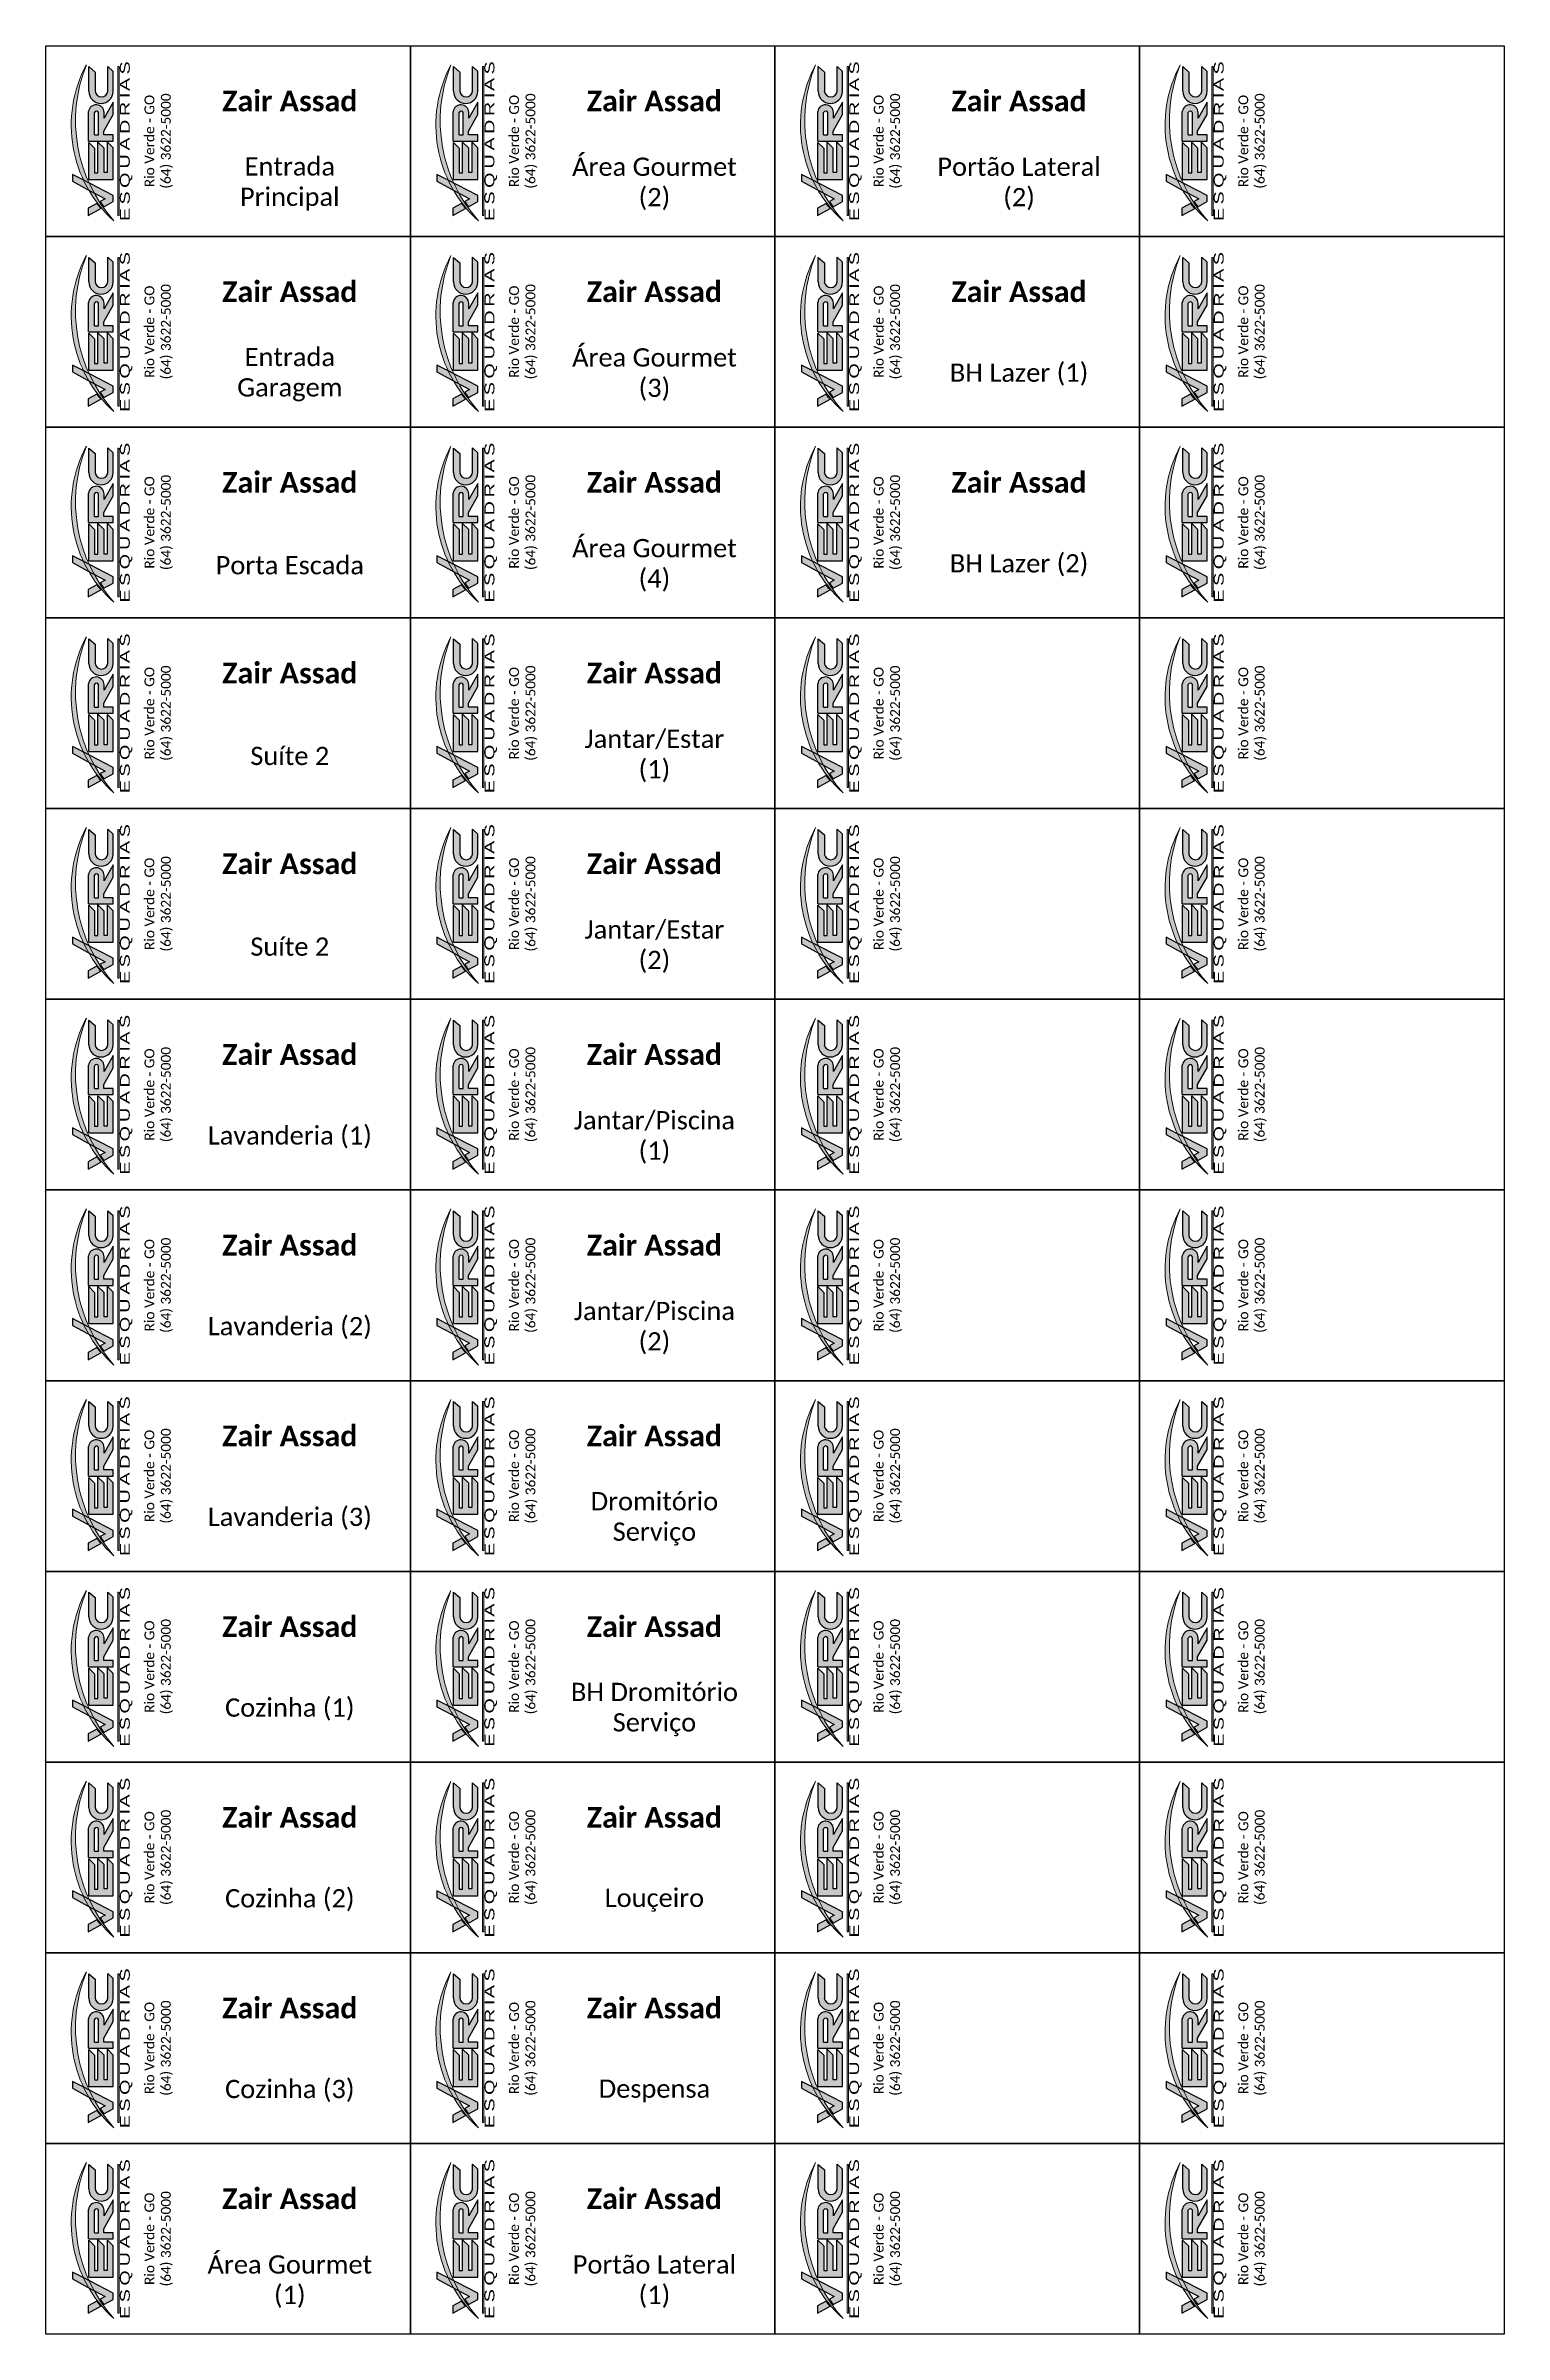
# Model space of a CAD drawing. Header units: millimetres. Extents: x 191.815 to 191.991, y 196.388 to 196.664.
import ezdxf

# ---------------------------------------------------------------- set-up
doc = ezdxf.new("R2010")
doc.units = ezdxf.units.MM
doc.layers.add('B-Texto', color=7, linetype='Continuous')
doc.layers.add('COTAS', color=7, linetype='Continuous', lineweight=20)
doc.layers.add('VERC', color=14, linetype='Continuous', lineweight=9)
doc.styles.add('B - Calibri (3mm)', font='calibri.ttf', dxfattribs={"height": 3})
doc.styles.add('Century Gothic Cotas', font='GOTHIC.TTF', dxfattribs={"width": 0.75})

# ---------------------------------------------------------------- blocks, each defined once
blk = doc.blocks.new('*U14')
h = blk.add_hatch(color=256)
h.dxf.hatch_style = 1
h.paths.add_polyline_path([(-7.8, 3.76), (-6.75, 5.79), (-8.12, 5.79), (-9.79, 2.73), (-11.73, -0.85), (-12.26, 0.12, 0.010696), (-13.34, -0.61), (-12.29, -2.52), (-11.03, -2.52)])
h = blk.add_hatch(color=256)
h.dxf.hatch_style = 1
h.paths.add_polyline_path([(-13.61, 2.59), (-15.1, 2.59), (-13.68, 0.01, -0.012535), (-12.65, 0.83)])
h.paths.add_polyline_path([(-0.21, 0.58), (-6.42, 0.58), (-6.42, 1.29), (-1.43, 1.29), (-0.26, 2.46), (-7.77, 2.46), (-7.77, -2.52), (-1.39, -2.52), (-0.23, -1.36), (-6.33, -1.36), (-6.33, -0.58), (-1.37, -0.58)])
h.paths.add_polyline_path([(5.98, 2.52), (0, 2.52), (0, -2.52), (1.25, -2.52), (1.25, -0.59), (2.03, -0.59), (5.41, -2.52), (7.93, -2.52), (4.67, -0.68), (5.81, -0.68, 0.91061)])
h.paths.add_polyline_path([(5.81, 1.31, -0.721652), (5.81, 0.46), (1.25, 0.46), (1.25, 1.31)], flags=16)
h.paths.add_polyline_path([(15.12, 2.43), (10.13, 2.43, 1), (10.13, -2.52), (14.16, -2.52), (15.16, -1.44), (10.13, -1.44, -0.877076), (10.13, 1.17), (14.03, 1.17)])
at = {"layer": 'VERC', "ltscale": 0.5}
h = blk.add_hatch(color=256, dxfattribs=at)
h.dxf.hatch_style = 1
h.paths.add_polyline_path([(15.51, 2.95, 0.344927), (-16.17, -2.65, -0.285766)])
at = {"layer": 'VERC'}
h = blk.add_hatch(color=256, dxfattribs=at)
h.dxf.hatch_style = 1
h.paths.add_polyline_path([(15.12, -3.44), (-15.1, -3.44), (-15.1, -3.72), (15.12, -3.72)])
at = {"ltscale": 0.5}
for p, q in [((-8.12, 5.79), (-9.79, 2.73)), ((-6.75, 5.79), (-8.12, 5.79)), ((-7.8, 3.76), (-6.75, 5.79)), ((-15.1, 2.59), (-13.68, 0.01)), ((-13.61, 2.59), (-15.1, 2.59)), ((-12.65, 0.83), (-13.61, 2.59)), ((-11.73, -0.85), (-12.26, 0.12)), ((-9.79, 2.73), (-11.73, -0.85)), ((-11.03, -2.52), (-7.8, 3.76)), ((-7.77, 2.46), (-7.77, -2.52)), ((-7.77, 2.46), (-0.26, 2.46)), ((-1.43, 1.29), (-6.42, 1.29)), ((-6.42, 1.29), (-6.42, 0.58)), ((-6.42, 0.58), (-0.21, 0.58)), ((-0.26, 2.46), (-1.43, 1.29)), ((-0.21, 0.58), (-1.37, -0.58)), ((0, 2.52), (0, -2.52)), ((0, 2.52), (5.98, 2.52)), ((1.25, 1.31), (5.81, 1.31)), ((1.25, 1.31), (1.25, 0.46)), ((1.25, 0.46), (5.81, 0.46)), ((10.13, 2.43), (15.12, 2.43)), ((14.03, 1.17), (10.13, 1.17)), ((15.12, 2.43), (14.03, 1.17)), ((-13.34, -0.61), (-12.29, -2.52)), ((-12.29, -2.52), (-11.03, -2.52)), ((-7.77, -2.52), (-1.39, -2.52)), ((-1.37, -0.58), (-6.33, -0.58)), ((-6.33, -0.58), (-6.33, -1.36)), ((-6.33, -1.36), (-0.23, -1.36)), ((-0.23, -1.36), (-1.39, -2.52)), ((0, -2.52), (1.25, -2.52)), ((1.25, -2.52), (1.25, -0.59)), ((1.25, -0.59), (2.03, -0.59)), ((2.03, -0.59), (5.41, -2.52)), ((7.93, -2.52), (4.67, -0.68)), ((4.67, -0.68), (5.81, -0.68)), ((5.41, -2.52), (7.93, -2.52)), ((10.13, -1.44), (15.16, -1.44)), ((10.13, -2.52), (14.16, -2.52)), ((15.16, -1.44), (14.16, -2.52))]:
    blk.add_line(p, q, dxfattribs=at)
for centre, radius, start, end in [((3.21, -20.03), 26.21, 127.2486, 130.1209), ((4.19, -25.36), 30.34, 122.852, 125.3036), ((5.75, 0.93), 1.61, 272.3258, 81.6111), ((5.67, 0.89), 0.445, 288.3677, 71.6323), ((10.13, -0.04), 2.47, 90, 270), ((10.3, -0.13), 1.32, 97.4935, 262.5065)]:
    blk.add_arc(centre, radius, start, end, dxfattribs=at)
at = {"layer": 'VERC'}
for p, q in [((-15.1, -3.44), (-15.1, -3.72)), ((-15.1, -3.44), (15.12, -3.44)), ((-15.1, -3.72), (15.12, -3.72)), ((15.12, -3.44), (15.12, -3.72))]:
    blk.add_line(p, q, dxfattribs=at)
at = {"layer": 'VERC', "ltscale": 0.5}
for centre, radius, start, end in [((3.24, -20.08), 26.1, 61.945, 138.0678), ((4.16, -25.31), 30.45, 68.1101, 131.9026)]:
    blk.add_arc(centre, radius, start, end, dxfattribs=at)
at = {"layer": 'COTAS', "insert": (0.33, -5.15), "char_height": 2, "attachment_point": 5, "style": 'Century Gothic Cotas'}
blk.add_mtext_dynamic_manual_height_columns('{\\W1.5;\\T1.26;ESQUADRIAS}', width=53.1991, gutter_width=12.5, heights=[0], dxfattribs=at)

msp = doc.modelspace()

# ---------------------------------------------------------------- linework, layer by layer
at = {"ltscale": 0.01}
for points in [[(191.81499, 196.64085), (191.81499, 196.66385), (191.85899, 196.66385), (191.85899, 196.64085)], [(191.85899, 196.64085), (191.85899, 196.66385), (191.90299, 196.66385), (191.90299, 196.64085)], [(191.90299, 196.64085), (191.90299, 196.66385), (191.94699, 196.66385), (191.94699, 196.64085)], [(191.94699, 196.64085), (191.94699, 196.66385), (191.99099, 196.66385), (191.99099, 196.64085)], [(191.81499, 196.61785), (191.81499, 196.64085), (191.85899, 196.64085), (191.85899, 196.61785)], [(191.85899, 196.61785), (191.85899, 196.64085), (191.90299, 196.64085), (191.90299, 196.61785)], [(191.90299, 196.61785), (191.90299, 196.64085), (191.94699, 196.64085), (191.94699, 196.61785)], [(191.94699, 196.61785), (191.94699, 196.64085), (191.99099, 196.64085), (191.99099, 196.61785)], [(191.81499, 196.59485), (191.81499, 196.61785), (191.85899, 196.61785), (191.85899, 196.59485)], [(191.85899, 196.59485), (191.85899, 196.61785), (191.90299, 196.61785), (191.90299, 196.59485)], [(191.90299, 196.59485), (191.90299, 196.61785), (191.94699, 196.61785), (191.94699, 196.59485)], [(191.94699, 196.59485), (191.94699, 196.61785), (191.99099, 196.61785), (191.99099, 196.59485)], [(191.81499, 196.57185), (191.81499, 196.59485), (191.85899, 196.59485), (191.85899, 196.57185)], [(191.85899, 196.57185), (191.85899, 196.59485), (191.90299, 196.59485), (191.90299, 196.57185)], [(191.90299, 196.57185), (191.90299, 196.59485), (191.94699, 196.59485), (191.94699, 196.57185)], [(191.94699, 196.57185), (191.94699, 196.59485), (191.99099, 196.59485), (191.99099, 196.57185)], [(191.81499, 196.54885), (191.81499, 196.57185), (191.85899, 196.57185), (191.85899, 196.54885)], [(191.85899, 196.54885), (191.85899, 196.57185), (191.90299, 196.57185), (191.90299, 196.54885)], [(191.90299, 196.54885), (191.90299, 196.57185), (191.94699, 196.57185), (191.94699, 196.54885)], [(191.94699, 196.54885), (191.94699, 196.57185), (191.99099, 196.57185), (191.99099, 196.54885)], [(191.81499, 196.52585), (191.81499, 196.54885), (191.85899, 196.54885), (191.85899, 196.52585)], [(191.85899, 196.52585), (191.85899, 196.54885), (191.90299, 196.54885), (191.90299, 196.52585)], [(191.90299, 196.52585), (191.90299, 196.54885), (191.94699, 196.54885), (191.94699, 196.52585)], [(191.94699, 196.52585), (191.94699, 196.54885), (191.99099, 196.54885), (191.99099, 196.52585)], [(191.81499, 196.50285), (191.81499, 196.52585), (191.85899, 196.52585), (191.85899, 196.50285)], [(191.85899, 196.50285), (191.85899, 196.52585), (191.90299, 196.52585), (191.90299, 196.50285)], [(191.90299, 196.50285), (191.90299, 196.52585), (191.94699, 196.52585), (191.94699, 196.50285)], [(191.94699, 196.50285), (191.94699, 196.52585), (191.99099, 196.52585), (191.99099, 196.50285)], [(191.81499, 196.47985), (191.81499, 196.50285), (191.85899, 196.50285), (191.85899, 196.47985)], [(191.85899, 196.47985), (191.85899, 196.50285), (191.90299, 196.50285), (191.90299, 196.47985)], [(191.90299, 196.47985), (191.90299, 196.50285), (191.94699, 196.50285), (191.94699, 196.47985)], [(191.94699, 196.47985), (191.94699, 196.50285), (191.99099, 196.50285), (191.99099, 196.47985)], [(191.81499, 196.45685), (191.81499, 196.47985), (191.85899, 196.47985), (191.85899, 196.45685)], [(191.85899, 196.45685), (191.85899, 196.47985), (191.90299, 196.47985), (191.90299, 196.45685)], [(191.90299, 196.45685), (191.90299, 196.47985), (191.94699, 196.47985), (191.94699, 196.45685)], [(191.94699, 196.45685), (191.94699, 196.47985), (191.99099, 196.47985), (191.99099, 196.45685)], [(191.81499, 196.43385), (191.81499, 196.45685), (191.85899, 196.45685), (191.85899, 196.43385)], [(191.85899, 196.43385), (191.85899, 196.45685), (191.90299, 196.45685), (191.90299, 196.43385)], [(191.90299, 196.43385), (191.90299, 196.45685), (191.94699, 196.45685), (191.94699, 196.43385)], [(191.94699, 196.43385), (191.94699, 196.45685), (191.99099, 196.45685), (191.99099, 196.43385)], [(191.81499, 196.41085), (191.81499, 196.43385), (191.85899, 196.43385), (191.85899, 196.41085)], [(191.85899, 196.41085), (191.85899, 196.43385), (191.90299, 196.43385), (191.90299, 196.41085)], [(191.90299, 196.41085), (191.90299, 196.43385), (191.94699, 196.43385), (191.94699, 196.41085)], [(191.94699, 196.41085), (191.94699, 196.43385), (191.99099, 196.43385), (191.99099, 196.41085)], [(191.81499, 196.38785), (191.81499, 196.41085), (191.85899, 196.41085), (191.85899, 196.38785)], [(191.85899, 196.38785), (191.85899, 196.41085), (191.90299, 196.41085), (191.90299, 196.38785)], [(191.90299, 196.38785), (191.90299, 196.41085), (191.94699, 196.41085), (191.94699, 196.38785)], [(191.94699, 196.38785), (191.94699, 196.41085), (191.99099, 196.41085), (191.99099, 196.38785)]]:
    msp.add_lwpolyline(points, close=True, dxfattribs=at)

# ---------------------------------------------------------------- block references
at = {"xscale": 0.000594, "yscale": 0.000594, "zscale": 0.000594, "rotation": 90}
for p in [(191.82164, 196.65235), (191.86564, 196.65235), (191.90964, 196.65235), (191.95364, 196.65235), (191.82164, 196.62935), (191.86564, 196.62935), (191.90964, 196.62935), (191.95364, 196.62935), (191.82164, 196.60635), (191.86564, 196.60635), (191.90964, 196.60635), (191.95364, 196.60635), (191.82164, 196.58335), (191.86564, 196.58335), (191.90964, 196.58335), (191.95364, 196.58335), (191.82164, 196.56035), (191.86564, 196.56035), (191.90964, 196.56035), (191.95364, 196.56035), (191.82164, 196.53735), (191.86564, 196.53735), (191.90964, 196.53735), (191.95364, 196.53735), (191.82164, 196.51435), (191.86564, 196.51435), (191.90964, 196.51435), (191.95364, 196.51435), (191.82164, 196.49135), (191.86564, 196.49135), (191.90964, 196.49135), (191.95364, 196.49135), (191.82164, 196.46835), (191.86564, 196.46835), (191.90964, 196.46835), (191.95364, 196.46835), (191.82164, 196.44535), (191.86564, 196.44535), (191.90964, 196.44535), (191.95364, 196.44535), (191.82164, 196.42235), (191.86564, 196.42235), (191.90964, 196.42235), (191.95364, 196.42235), (191.82164, 196.39935), (191.86564, 196.39935), (191.90964, 196.39935), (191.95364, 196.39935)]:
    msp.add_blockref('*U14', p, dxfattribs=at)

# ---------------------------------------------------------------- texts
at = {"layer": 'B-Texto', "width": 0.02013, "attachment_point": 5, "style": 'B - Calibri (3mm)'}
for s, insert, char_height in [('{\\fCalibri|b1|i0|c0|p34;Zair Assad}', (191.84444, 196.65718), 0.0025), ('{\\fCalibri|b1|i0|c0|p34;Zair Assad}', (191.88844, 196.65718), 0.0025), ('{\\fCalibri|b1|i0|c0|p34;Zair Assad}', (191.93244, 196.65718), 0.0025), ('Entrada Principal', (191.84444, 196.64719), 0.0022), ('Área Gourmet (2)', (191.88844, 196.64719), 0.0022), ('Portão Lateral (2)', (191.93244, 196.64719), 0.0022), ('{\\fCalibri|b1|i0|c0|p34;Zair Assad}', (191.84444, 196.63418), 0.0025), ('{\\fCalibri|b1|i0|c0|p34;Zair Assad}', (191.88844, 196.63418), 0.0025), ('{\\fCalibri|b1|i0|c0|p34;Zair Assad}', (191.93244, 196.63418), 0.0025), ('Área Gourmet (3)', (191.88844, 196.62419), 0.0022), ('Entrada Garagem', (191.84444, 196.62419), 0.0022), ('BH Lazer (1)', (191.93244, 196.62419), 0.0022), ('{\\fCalibri|b1|i0|c0|p34;Zair Assad}', (191.84444, 196.61118), 0.0025), ('{\\fCalibri|b1|i0|c0|p34;Zair Assad}', (191.88844, 196.61118), 0.0025), ('{\\fCalibri|b1|i0|c0|p34;Zair Assad}', (191.93244, 196.61118), 0.0025), ('Área Gourmet (4)', (191.88844, 196.60119), 0.0022), ('Porta Escada', (191.84444, 196.60119), 0.0022), ('BH Lazer (2)', (191.93244, 196.60119), 0.0022), ('{\\fCalibri|b1|i0|c0|p34;Zair Assad}', (191.84444, 196.58818), 0.0025), ('{\\fCalibri|b1|i0|c0|p34;Zair Assad}', (191.88844, 196.58818), 0.0025), ('Jantar/Estar (1)', (191.88844, 196.57819), 0.0022), ('Suíte 2', (191.84444, 196.57819), 0.0022), ('{\\fCalibri|b1|i0|c0|p34;Zair Assad}', (191.84444, 196.56518), 0.0025), ('{\\fCalibri|b1|i0|c0|p34;Zair Assad}', (191.88844, 196.56518), 0.0025), ('Suíte 2', (191.84444, 196.55519), 0.0022), ('Jantar/Estar (2)', (191.88844, 196.55519), 0.0022), ('{\\fCalibri|b1|i0|c0|p34;Zair Assad}', (191.84444, 196.54218), 0.0025), ('{\\fCalibri|b1|i0|c0|p34;Zair Assad}', (191.88844, 196.54218), 0.0025), ('Jantar/Piscina (1)', (191.88844, 196.53219), 0.0022), ('Lavanderia (1)', (191.84444, 196.53219), 0.0022), ('{\\fCalibri|b1|i0|c0|p34;Zair Assad}', (191.84444, 196.51918), 0.0025), ('{\\fCalibri|b1|i0|c0|p34;Zair Assad}', (191.88844, 196.51918), 0.0025), ('Jantar/Piscina (2)', (191.88844, 196.50919), 0.0022), ('Lavanderia (2)', (191.84444, 196.50919), 0.0022), ('{\\fCalibri|b1|i0|c0|p34;Zair Assad}', (191.84444, 196.49618), 0.0025), ('{\\fCalibri|b1|i0|c0|p34;Zair Assad}', (191.88844, 196.49618), 0.0025), ('Lavanderia (3)', (191.84444, 196.48619), 0.0022), ('Dromitório Serviço', (191.88844, 196.48619), 0.0022), ('{\\fCalibri|b1|i0|c0|p34;Zair Assad}', (191.84444, 196.47318), 0.0025), ('{\\fCalibri|b1|i0|c0|p34;Zair Assad}', (191.88844, 196.47318), 0.0025), ('BH Dromitório Serviço', (191.88844, 196.46319), 0.0022), ('Cozinha (1)', (191.84444, 196.46319), 0.0022), ('{\\fCalibri|b1|i0|c0|p34;Zair Assad}', (191.84444, 196.45018), 0.0025), ('{\\fCalibri|b1|i0|c0|p34;Zair Assad}', (191.88844, 196.45018), 0.0025), ('Cozinha (2)', (191.84444, 196.44019), 0.0022), ('Louçeiro', (191.88844, 196.44019), 0.0022), ('{\\fCalibri|b1|i0|c0|p34;Zair Assad}', (191.84444, 196.42718), 0.0025), ('{\\fCalibri|b1|i0|c0|p34;Zair Assad}', (191.88844, 196.42718), 0.0025), ('Cozinha (3)', (191.84444, 196.41719), 0.0022), ('Despensa', (191.88844, 196.41719), 0.0022), ('{\\fCalibri|b1|i0|c0|p34;Zair Assad}', (191.84444, 196.40418), 0.0025), ('{\\fCalibri|b1|i0|c0|p34;Zair Assad}', (191.88844, 196.40418), 0.0025), ('Área Gourmet (1)', (191.84444, 196.39419), 0.0022), ('Portão Lateral (1)', (191.88844, 196.39419), 0.0022)]:
    msp.add_mtext(s, dxfattribs=dict(at, insert=insert, char_height=char_height))
at = {"layer": 'B-Texto', "char_height": 0.001188, "width": 0.018117, "attachment_point": 5, "rotation": 90, "style": 'B - Calibri (3mm)'}
for insert in [(191.82862, 196.65236), (191.87262, 196.65236), (191.91662, 196.65236), (191.96062, 196.65236), (191.82862, 196.62936), (191.87262, 196.62936), (191.91662, 196.62936), (191.96062, 196.62936), (191.82862, 196.60636), (191.87262, 196.60636), (191.91662, 196.60636), (191.96062, 196.60636), (191.82862, 196.58336), (191.87262, 196.58336), (191.91662, 196.58336), (191.96062, 196.58336), (191.82862, 196.56036), (191.87262, 196.56036), (191.91662, 196.56036), (191.96062, 196.56036), (191.82862, 196.53736), (191.87262, 196.53736), (191.91662, 196.53736), (191.96062, 196.53736), (191.82862, 196.51436), (191.87262, 196.51436), (191.91662, 196.51436), (191.96062, 196.51436), (191.82862, 196.49136), (191.87262, 196.49136), (191.91662, 196.49136), (191.96062, 196.49136), (191.82862, 196.46836), (191.87262, 196.46836), (191.91662, 196.46836), (191.96062, 196.46836), (191.82862, 196.44536), (191.87262, 196.44536), (191.91662, 196.44536), (191.96062, 196.44536), (191.82862, 196.42236), (191.87262, 196.42236), (191.91662, 196.42236), (191.96062, 196.42236), (191.82862, 196.39936), (191.87262, 196.39936), (191.91662, 196.39936), (191.96062, 196.39936)]:
    msp.add_mtext('Rio Verde - GO\\P(64) 3622-5000', dxfattribs=dict(at, insert=insert))

doc.saveas('drawing.dxf')
